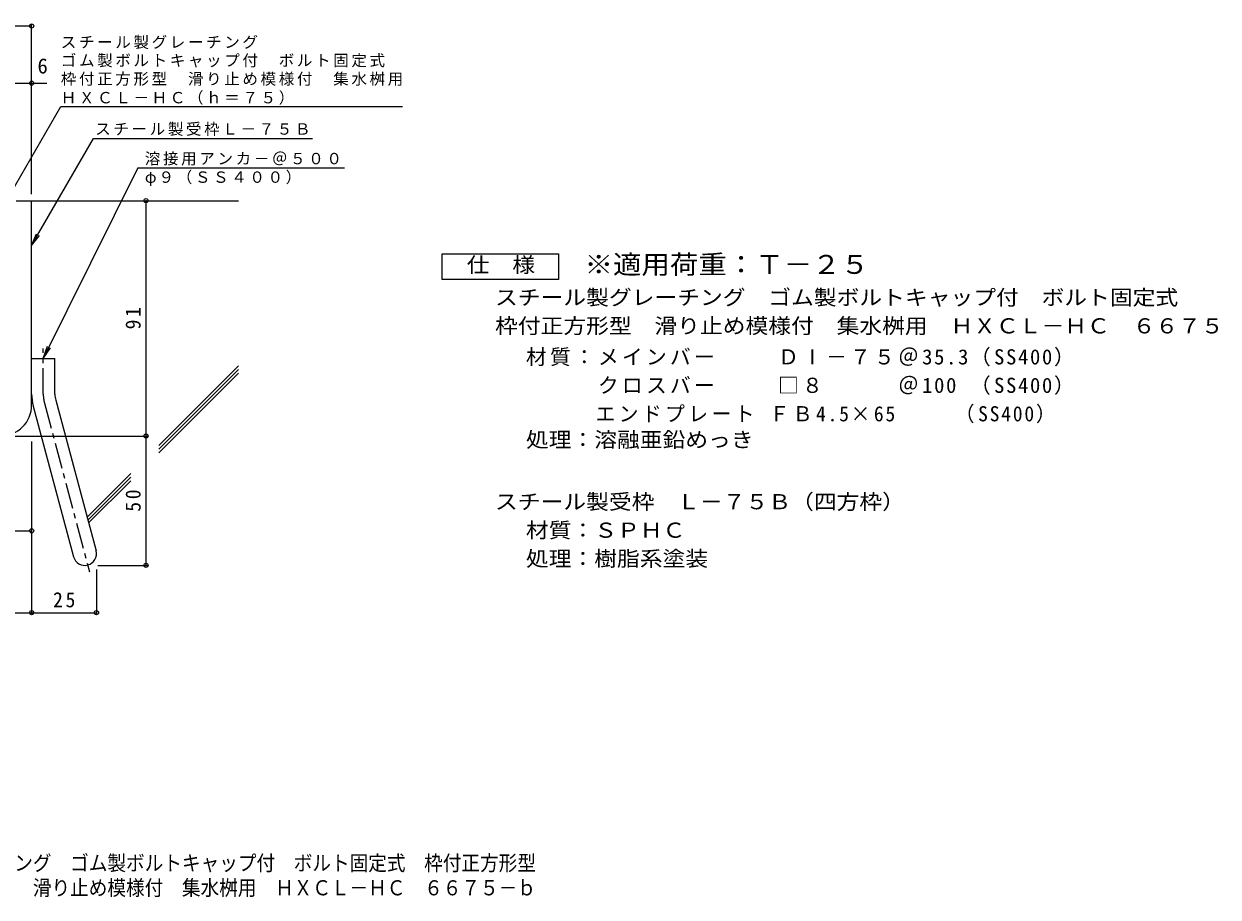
# Model space of a CAD drawing. Units: millimetres on the paper, enlarged 10 times, with parts at other scales. Extents: x -2048 to 2405, y -1938 to 1629.
# Drawn here: x 97 to 2405, y -1938 to -249 of the extents above; entities that cross this region are included whole.
import ezdxf
from ezdxf.enums import TextEntityAlignment as Align

# ---------------------------------------------------------------- set-up
doc = ezdxf.new("R2010")
doc.units = ezdxf.units.MM
doc.header["$LTSCALE"] = 10
doc.header["$PDMODE"] = 32
doc.header["$PDSIZE"] = 8
doc.linetypes.add('CHAIN1', pattern=[8, 5, -1, 1, -1])
doc.linetypes.add('CHAIN2', pattern=[12, 9, -1, 1, -1])
for name, color, linetype, lineweight in [('D-1', 2, 'Continuous', 9), ('D-4', 7, 'Continuous', 9), ('D-5', 7, 'Continuous', 9), ('D-6', 6, 'Continuous', 9)]:
    doc.layers.add(name, color=color, linetype=linetype, lineweight=lineweight)
doc.layers.add('F-F_F-Fﾚｲﾔ', color=2, linetype='Continuous')
doc.styles.add('ＭＳ ゴシック', font='')
doc.styles.get('ＭＳ ゴシック').set_extended_font_data('MS Gothic')

msp = doc.modelspace()

# ---------------------------------------------------------------- linework, layer by layer
at = {"layer": 'D-1'}
for p, q in [((81.95, -591.09), (111.95, -591.09)), ((111.95, -986.09), (111.95, -591.09)), ((111.95, -896.09), (156.95, -896.09)), ((156.95, -965.17), (156.95, -896.09)), ((115.01, -988.46), (192.98, -1279.41)), ((158.48, -976.81), (236.44, -1267.77))]:
    msp.add_line(p, q, dxfattribs=at)
at = {"layer": 'D-1', "linetype": 'CHAIN1'}
for p, q in [((134.45, -965.17), (134.45, -877.07)), ((136.75, -982.64), (224.05, -1308.47))]:
    msp.add_line(p, q, dxfattribs=at)
at = {"layer": 'D-1'}
for centre, radius, start, end in [((201.95, -965.17), 90, 180, 195), ((201.95, -965.17), 45, 180, 195.00002), ((51.95, -986.09), 60, 270, 0), ((214.71, -1273.59), 22.5, 195.00014, 14.99991)]:
    msp.add_arc(centre, radius, start, end, dxfattribs=at)
at = {"layer": 'D-1', "linetype": 'CHAIN2'}
msp.add_arc((201.95, -965.17), 67.5, 180, 194.99995, dxfattribs=at)
at = {"layer": 'D-4'}
for p, q in [((-625.72, -253.22), (111.95, -253.22)), ((111.95, -578.13), (111.95, -250.22)), ((-625.72, -363.92), (141.31, -363.92)), ((333, -1296.09), (333, -591.09)), ((76.95, -1046.09), (336, -1046.09)), ((111.95, -1056.53), (111.95, -1390.67)), ((-80.55, -1229.27), (111.95, -1229.27)), ((237.21, -1304.41), (237.21, -1390.67)), ((239.71, -1296.09), (336, -1296.09)), ((-188.05, -1387.67), (237.21, -1387.67))]:
    msp.add_line(p, q, dxfattribs=at)
at = {"layer": 'D-4', "color": 2}
msp.add_lwpolyline([(905.39, -743.59), (905.39, -693.59), (1130.39, -693.59), (1130.39, -743.59)], close=True, dxfattribs=at)
at = {"layer": 'D-4'}
for p in [(111.95, -253.22), (111.95, -363.92), (333, -591.09), (333, -1046.09), (111.95, -1229.27), (333, -1296.09), (111.95, -1387.67), (237.21, -1387.67)]:
    msp.add_point(p, dxfattribs=at)
at = {"layer": 'D-5'}
for p, q in [((61.95, -593.59), (168.37, -409.25)), ((168.37, -409.25), (828.37, -409.25)), ((111.95, -678.01), (231.66, -470.66)), ((231.66, -470.66), (654.48, -470.66)), ((317.05, -527.82), (716.56, -527.82)), ((111.95, -678.01), (121.51, -654.91)), ((111.95, -678.01), (127.17, -658.18)), ((134.45, -896.09), (148.38, -875.33))]:
    msp.add_line(p, q, dxfattribs=at)
msp.add_lwpolyline([(317.05, -527.82), (134.45, -896.09), (142.53, -872.43)], dxfattribs=at)
at = {"layer": 'D-6'}
for p, q in [((111.95, -591.09), (511.95, -591.09)), ((358, -1064.11), (511.95, -910.17)), ((358, -1071.18), (511.95, -917.23)), ((358, -1078.25), (511.95, -924.31)), ((219.09, -1203.02), (303.64, -1118.47)), ((220.59, -1208.59), (303.64, -1125.54)), ((222.08, -1214.17), (303.64, -1132.61))]:
    msp.add_line(p, q, dxfattribs=at)

# ---------------------------------------------------------------- texts
at = {"layer": 'D-4', "color": 2, "style": 'ＭＳ ゴシック'}
msp.add_text('6', height=29.33, dxfattribs=at).set_placement((123.19, -353.92), align=Align.BOTTOM_LEFT)
at = {"layer": 'D-4', "color": 2, "style": 'ＭＳ ゴシック', "width": 1.1}
for s, p in [('仕\u3000様', (952.89, -738.59)), ('処理：溶融亜鉛めっき', (1067.19, -1076.51)), ('スチール製受枠\u3000Ｌ－７５Ｂ（四方枠）', (1007.48, -1196.51)), ('材質：ＳＰＨＣ', (1067.19, -1251.51)), ('処理：樹脂系塗装', (1067.19, -1306.51))]:
    msp.add_text(s, height=29.33, dxfattribs=at).set_placement(p, align=Align.BOTTOM_LEFT)
at = {"layer": 'D-4', "color": 2, "char_height": 29.33, "attachment_point": 7, "rotation": 90, "style": 'ＭＳ ゴシック'}
for s, insert in [('\\T1.27;\\W0.95;91', (323, -839.84)), ('\\T1.27;\\W0.95;50', (323, -1192.34))]:
    msp.add_mtext(s, dxfattribs=dict(at, insert=insert))
at = {"layer": 'D-4', "color": 2, "char_height": 29.33, "attachment_point": 7, "style": 'ＭＳ ゴシック'}
for s, insert in [('\\T1.16;材質：メインバー\u3000\u3000\\~ＤⅠ－７５＠35.3（SS400）', (1067.19, -911.51)), ('\\T1.16;\u3000\u3000\u3000クロスバー\u3000\u3000\\~□８\u3000\u3000\u3000＠100\\~（SS400）', (1067.19, -966.51)), ('\\T1.18;\\W0.95;\u3000\u3000\u3000エンドプレート\\~ＦＢ4.5×65\\~\\~\\~\\~\\~（SS400）', (1067.19, -1021.51)), ('\\T1.27;\\W0.95;25', (153.33, -1377.67))]:
    msp.add_mtext(s, dxfattribs=dict(at, insert=insert))
at = {"layer": 'D-5', "color": 3, "style": 'ＭＳ ゴシック', "width": 1.1}
msp.add_text('※適用荷重：Ｔ－２５', height=36.66, dxfattribs=at).set_placement((1180.39, -743.59), align=Align.BOTTOM_LEFT)
at = {"layer": 'D-5', "color": 2, "style": 'ＭＳ ゴシック', "width": 1.1}
for s, p in [('スチール製グレーチング\u3000ゴム製ボルトキャップ付\u3000ボルト固定式', (1007.48, -801.51)), ('枠付正方形型\u3000滑り止め模様付\u3000集水桝用\u3000ＨＸＣＬ－ＨＣ\u3000６６７５', (1007.48, -856.51))]:
    msp.add_text(s, height=29.33, dxfattribs=at).set_placement(p, align=Align.BOTTOM_LEFT)
at = {"layer": 'D-5', "char_height": 21.99, "attachment_point": 7, "style": 'ＭＳ ゴシック'}
for s, insert in [('\\T1.17;スチール製グレーチング', (168.37, -297.94)), ('\\T1.17;ゴム製ボルトキャップ付\u3000ボルト固定式', (168.37, -333.52)), ('\\T1.17;枠付正方形型\u3000滑り止め模様付\u3000集水桝用', (168.37, -369.09)), ('\\T1.17;ＨＸＣＬ－ＨＣ（ｈ＝７５）', (168.37, -405.73)), ('\\T1.17;スチール製受枠Ｌ－７５Ｂ', (234.78, -465.9)), ('\\T1.17;溶接用アンカ－＠５００', (330.69, -523.16)), ('\\T1.17;φ９（ＳＳ４００）', (330.69, -562.48))]:
    msp.add_mtext(s, dxfattribs=dict(at, insert=insert))
at = {"layer": 'F-F_F-Fﾚｲﾔ', "style": 'ＭＳ ゴシック', "width": 0.9}
for s, p in [('スチール製グレーチング\u3000ゴム製ボルトキャップ付\u3000ボルト固定式\u3000枠付正方形型', (-245.68, -1895)), ('滑り止め模様付\u3000集水桝用\u3000ＨＸＣＬ－ＨＣ\u3000６６７５－ｂ', (114.32, -1942.9))]:
    msp.add_text(s, height=29.33, dxfattribs=at).set_placement(p, align=Align.BOTTOM_LEFT)

doc.saveas('drawing.dxf')
